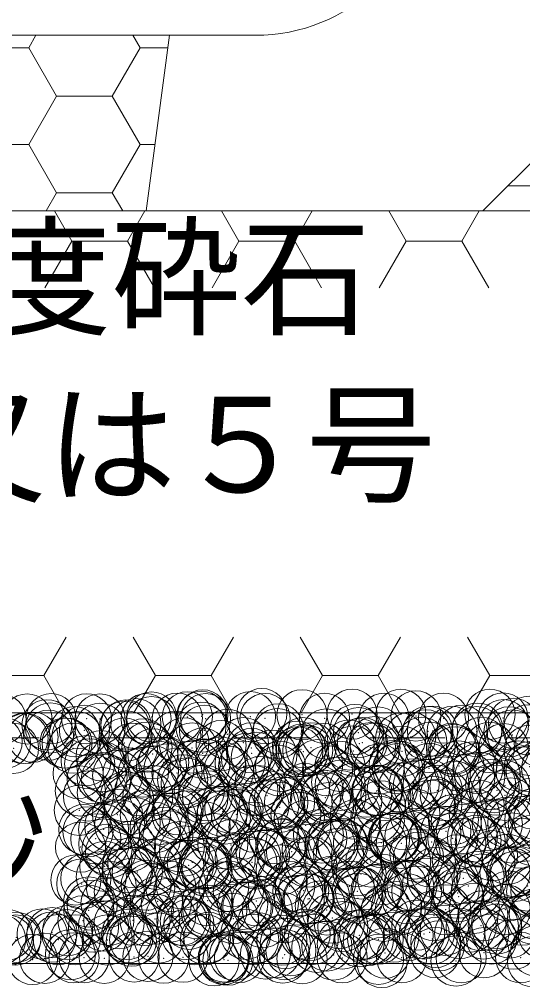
# Model space of a CAD drawing. Units: millimetres at full size; details may follow other scales. Extents: x 47228 to 87734, y -20408 to -2620.
# Drawn here: x 78888.9 to 79089.7, y -7476.9 to -7090.9 of the extents above; entities that cross this region are included whole.
import ezdxf
from ezdxf.enums import TextEntityAlignment as Align

# ---------------------------------------------------------------- set-up
doc = ezdxf.new("R2010")
doc.units = ezdxf.units.MM
doc.header["$LTSCALE"] = 40
doc.header["$PDMODE"] = 32
doc.header["$PDSIZE"] = 20
doc.linetypes.add('USER1', pattern=[1.35, 0.75, -0.6])
for name, color, linetype, lineweight in [('0_2', 7, 'Continuous', 5), ('本体', 2, 'Continuous', 13), ('ﾊｯﾁﾝｸﾞ', 7, 'Continuous', 5)]:
    doc.layers.add(name, color=color, linetype=linetype, lineweight=lineweight)
doc.styles.add('ＭＳ ゴシック', font='')
doc.styles.get('ＭＳ ゴシック').set_extended_font_data('MS Gothic')

msp = doc.modelspace()

# ---------------------------------------------------------------- linework, layer by layer
at = {"layer": '本体'}
for p, q in [((78764.56, -7097.29), (78983.04, -7097.29)), ((78948.8, -7097.29), (78939.47, -7167.29)), ((79073.8, -7167.29), (79117.2, -7123.89)), ((78673.8, -7167.29), (79073.8, -7167.29))]:
    msp.add_line(p, q, dxfattribs=at)
msp.add_arc((78983.04, -7027.29), 70, 270, 356.4237, dxfattribs=at)
at = {"layer": 'ﾊｯﾁﾝｸﾞ'}
for p, q in [((78892.69, -7102.3), (78895.58, -7097.29)), ((78937.14, -7102.3), (78934.26, -7097.29)), ((78870.47, -7102.3), (78892.69, -7102.3)), ((78903.81, -7121.54), (78892.69, -7102.3)), ((78926.03, -7121.54), (78937.14, -7102.3)), ((78937.14, -7102.3), (78948.13, -7102.3)), ((78892.69, -7140.79), (78903.81, -7121.54)), ((78903.81, -7121.54), (78926.03, -7121.54)), ((78937.14, -7140.79), (78926.03, -7121.54)), ((78870.47, -7140.79), (78892.69, -7140.79)), ((78903.81, -7160.04), (78892.69, -7140.79)), ((78926.03, -7160.04), (78937.14, -7140.79)), ((78937.14, -7140.79), (78943, -7140.79)), ((78899.62, -7167.29), (78903.81, -7160.04)), ((78903.81, -7160.04), (78926.03, -7160.04)), ((78930.22, -7167.29), (78926.03, -7160.04)), ((78909.86, -7179.29), (78902.94, -7167.29)), ((78932.09, -7179.29), (78939.01, -7167.29)), ((78976.54, -7179.29), (78969.61, -7167.29)), ((78998.76, -7179.29), (79005.69, -7167.29)), ((79043.21, -7179.29), (79036.29, -7167.29)), ((79065.44, -7179.29), (79072.36, -7167.29)), ((78899.13, -7197.87), (78909.86, -7179.29)), ((78909.86, -7179.29), (78932.09, -7179.29)), ((78942.82, -7197.87), (78932.09, -7179.29)), ((78965.81, -7197.87), (78976.54, -7179.29)), ((78976.54, -7179.29), (78998.76, -7179.29)), ((79009.49, -7197.87), (78998.76, -7179.29)), ((79032.48, -7197.87), (79043.21, -7179.29)), ((79043.21, -7179.29), (79065.44, -7179.29)), ((79076.17, -7197.87), (79065.44, -7179.29)), ((78898.75, -7352.51), (78907.63, -7337.12)), ((78943.2, -7352.51), (78934.31, -7337.12)), ((78965.42, -7352.51), (78974.31, -7337.12)), ((79009.87, -7352.51), (79000.99, -7337.12)), ((79032.1, -7352.51), (79040.98, -7337.12)), ((79076.55, -7352.51), (79067.66, -7337.12)), ((78876.52, -7352.51), (78898.75, -7352.51)), ((78907.28, -7367.29), (78898.75, -7352.51)), ((78934.67, -7367.29), (78943.2, -7352.51)), ((78943.2, -7352.51), (78965.43, -7352.51)), ((78973.96, -7367.29), (78965.42, -7352.51)), ((79001.34, -7367.29), (79009.87, -7352.51)), ((79009.88, -7352.51), (79032.1, -7352.51)), ((79040.63, -7367.29), (79032.1, -7352.51)), ((79068.02, -7367.29), (79076.55, -7352.51)), ((79076.55, -7352.51), (79098.77, -7352.51))]:
    msp.add_line(p, q, dxfattribs=at)
at = {"layer": 'ﾊｯﾁﾝｸﾞ', "linetype": 'USER1', "lineweight": 9}
msp.add_lwpolyline([(79083.8, -7157.29), (79328.8, -7157.29), (79328.8, -7377.29), (78418.8, -7377.29), (78418.8, -7157.29), (78663.8, -7157.29)], dxfattribs=at)
at = {"layer": 'ﾊｯﾁﾝｸﾞ', "lineweight": 20}
for points in [[(79318.8, -7167.29), (79318.8, -7367.29), (78428.8, -7367.29), (78428.8, -7167.29)], [(78428.8, -7367.29), (79318.8, -7367.29), (79318.8, -7467.29), (78428.8, -7467.29)]]:
    msp.add_lwpolyline(points, close=True, dxfattribs=at)
at = {"layer": 'ﾊｯﾁﾝｸﾞ'}
for p in [(78941.68, -7369.01), (78951.97, -7369.45), (78955.94, -7368.93), (78961.63, -7368.75), (78962.13, -7368.11), (78981.12, -7368.85), (78985.69, -7367.61), (79001.7, -7368.1), (79021.65, -7367.85), (79041.14, -7367.94), (79047.12, -7368.55), (79058.14, -7369.45), (79076.65, -7367.93), (79081.87, -7369.41), (78881.66, -7369.91), (78892.03, -7369.75), (78899.94, -7372.08), (78901.61, -7369.65), (78915.76, -7369.71), (78921.1, -7369.75), (78930.88, -7372.75), (78931.46, -7372.15), (78935.43, -7371.63), (78939.49, -7369.67), (78941.62, -7370.81), (78961.37, -7373.01), (78963.22, -7369.62), (78986.95, -7369.58), (79010.68, -7369.54), (79034.41, -7369.49), (79082.06, -7372.05), (79086.03, -7371.53), (79092.23, -7370.71), (78894.4, -7377.03), (78900.6, -7376.21), (78901.35, -7373.36), (78910.95, -7374.85), (78911.91, -7376.8), (78914.91, -7374.33), (78921.11, -7373.51), (78931.86, -7376.54), (78951.35, -7376.64), (78962.78, -7374.3), (78971.93, -7375.9), (78991.88, -7375.64), (78992.32, -7373.68), (79011.37, -7375.74), (79022.81, -7373.95), (79024.21, -7375.23), (79031.95, -7374.99), (79045.01, -7376.93), (79051.2, -7376.11), (79051.9, -7374.74), (79053.75, -7374.62), (79061.55, -7374.75), (79065.52, -7374.23), (79071.39, -7374.83), (79071.71, -7373.41), (79084.24, -7374.88), (79085.64, -7376.17), (79091.97, -7374.09), (78880.09, -7378.91), (78883.4, -7379.42), (78890.44, -7377.55), (78891.33, -7377.54), (78907.13, -7379.37), (78907.98, -7379.44), (78930.86, -7379.33), (78938.47, -7379.7), (78939.87, -7380.99), (78954.59, -7379.29), (78969.41, -7380.37), (78978.32, -7379.24), (78999.9, -7380.63), (79002.05, -7379.2), (79020.53, -7380.15), (79024.5, -7379.63), (79025.78, -7379.16), (79030.69, -7378.81), (79041.04, -7377.45), (79049.51, -7379.11), (79073.24, -7379.07), (79096.97, -7379.03), (78886.62, -7381.46), (78910.35, -7381.42), (78921.58, -7384.43), (78934.08, -7381.38), (78942.16, -7383.69), (78957.81, -7381.33), (78962.11, -7383.43), (78981.54, -7381.29), (78981.6, -7383.53), (78989.67, -7384.21), (79000.02, -7382.85), (79001.3, -7381.92), (79002.18, -7382.79), (79003.98, -7382.33), (79005.27, -7381.25), (79010.18, -7381.51), (79022.13, -7382.53), (79029, -7381.2), (79030.84, -7381.31), (79041.62, -7382.63), (79052.73, -7381.16), (79061.33, -7381.57), (79062.2, -7381.88), (79062.74, -7382.86), (79076.45, -7381.12), (79082.15, -7381.63), (79092.27, -7382.24), (78915.56, -7386.39), (78916.97, -7387.67), (78945.64, -7388.75), (78946.5, -7387.06), (78959, -7388.25), (78962.96, -7387.73), (78969.16, -7386.92), (78969.37, -7388.7), (78976.99, -7387.32), (78978.4, -7388.61), (78979.51, -7385.55), (78983.47, -7385.03), (78993.1, -7388.66), (79007.93, -7388), (79016.83, -7388.62), (79038.42, -7388.26), (79040.56, -7388.57), (79064.29, -7388.53), (79088.02, -7388.49), (79092.45, -7388.77), (78912.39, -7391.48), (78921.91, -7388.79), (78928.13, -7392.32), (78932.34, -7391.23), (78938.48, -7390.95), (78942.45, -7390.43), (78948.65, -7389.62), (78951.83, -7391.32), (78972.41, -7390.58), (78992.36, -7390.32), (79011.85, -7390.42), (79032.43, -7389.68), (79039.83, -7389.55), (79052.38, -7389.42), (79069.37, -7388.93), (79071.87, -7389.52), (79078.74, -7392.22), (79089.09, -7390.86), (79093.06, -7390.33), (79099.25, -7389.52), (78917.97, -7393.65), (78921.94, -7393.13), (78923.6, -7393.75), (78954.09, -7394.01), (78955.49, -7395.3), (78985.03, -7394.68), (79015.52, -7394.95), (79016.92, -7396.23), (79046.46, -7395.62), (79048.07, -7396.26), (79052.03, -7395.73), (79058.23, -7394.92), (79068.58, -7393.56), (79072.54, -7393.03), (79076.95, -7395.88), (79082.63, -7396.31), (78913.29, -7398.45), (78922.06, -7399.11), (78937.02, -7398.41), (78942.64, -7398.37), (78960.75, -7398.37), (78962.59, -7398.12), (78982.08, -7398.21), (78984.48, -7398.32), (79002.66, -7397.47), (79008.21, -7398.28), (79011.42, -7400.33), (79017.21, -7400.32), (79022.61, -7397.21), (79027.56, -7398.96), (79031.52, -7398.43), (79031.94, -7398.24), (79035.15, -7400.29), (79037.72, -7397.62), (79042.1, -7397.31), (79055.67, -7398.2), (79058.88, -7400.24), (79062.68, -7396.57), (79078.35, -7397.17), (79079.4, -7398.15), (79082.61, -7400.2), (78916.5, -7400.5), (78931.18, -7400.7), (78932.58, -7401.99), (78940.23, -7400.46), (78962.12, -7401.37), (78963.96, -7400.41), (78987.69, -7400.37), (78990.5, -7403.83), (78992.61, -7401.63), (78994.02, -7402.92), (78996.69, -7403.02), (79007.04, -7401.66), (79011.01, -7401.13), (79023.55, -7402.31), (79052.86, -7404.1), (79054.04, -7402.57), (79055.45, -7403.86), (79072.35, -7404.2), (79084.98, -7403.24), (79092.93, -7403.46), (78912.87, -7406.16), (78928.07, -7407.87), (78932.82, -7405.91), (78939.21, -7408.06), (78951.8, -7407.83), (78952.31, -7406), (78966.02, -7407.06), (78969.99, -7406.54), (78972.89, -7405.26), (78975.53, -7407.78), (78976.18, -7405.72), (78986.53, -7404.36), (78992.84, -7405.01), (78999.26, -7407.74), (79012.33, -7405.1), (79022.99, -7407.7), (79032.91, -7404.36), (79046.72, -7407.66), (79070.45, -7407.61), (79094.18, -7407.57), (78935.16, -7411.12), (78945.51, -7409.76), (78949.48, -7409.24), (78955.67, -7408.42), (78969.7, -7408.32), (78971.11, -7409.61), (79000.64, -7409), (79023.09, -7411.9), (79031.14, -7409.26), (79032.54, -7410.54), (79062.08, -7409.93), (79063.16, -7411.25), (79079.57, -7411.84), (79083.11, -7410.99), (79085.77, -7411.02), (79092.57, -7410.19), (79093.97, -7411.48), (79096.12, -7409.66), (78914.65, -7413.82), (78916.31, -7414.75), (78922.54, -7413.8), (78925, -7412.46), (78928.97, -7411.94), (78943.12, -7413.05), (78946.8, -7415.01), (78963.07, -7412.8), (78977.74, -7415.68), (78982.56, -7412.89), (79003.14, -7412.15), (79042.58, -7411.99), (79055.09, -7415.06), (79059.06, -7414.54), (79065.25, -7413.72), (79075.6, -7412.36), (78919.44, -7417.54), (78922.65, -7419.58), (78943.17, -7417.49), (78946.38, -7419.54), (78948.2, -7416.3), (78966.9, -7417.45), (78970.11, -7419.5), (78990.63, -7417.41), (78993.84, -7419.45), (79008.23, -7415.95), (79009.63, -7417.23), (79014.36, -7417.36), (79017.57, -7419.41), (79024.23, -7419.12), (79033.39, -7419.04), (79034.58, -7417.76), (79038.09, -7417.32), (79038.55, -7417.24), (79039.17, -7416.62), (79041.3, -7419.37), (79044.74, -7416.42), (79053.34, -7418.79), (79061.82, -7417.28), (79065.03, -7419.32), (79069.66, -7416.88), (79071.07, -7418.17), (79072.83, -7418.88), (79085.55, -7417.23), (79088.76, -7419.28), (79093.41, -7418.14), (78913.35, -7420.85), (78923.89, -7421.7), (78925.3, -7422.98), (78933.3, -7420.59), (78952.79, -7420.69), (78954.83, -7422.37), (78973.37, -7419.94), (78985.32, -7422.63), (78993.32, -7419.69), (78993.56, -7423.16), (78997.52, -7422.64), (79003.72, -7421.82), (79012.81, -7419.78), (79014.07, -7420.46), (79016.26, -7423.31), (79018.04, -7419.94), (78934.22, -7426.95), (78957.95, -7426.91), (78962.7, -7427.22), (78973.05, -7425.86), (78977.01, -7425.34), (78981.68, -7426.87), (78983.21, -7424.52), (78986.73, -7423.92), (79003.62, -7426.83), (79005.41, -7426.82), (79023.57, -7426.58), (79029.14, -7426.78), (79043.06, -7426.67), (79046.75, -7423.57), (79048.16, -7424.86), (79052.87, -7426.74), (79063.64, -7425.93), (79076.6, -7426.69), (79077.69, -7424.24), (79083.59, -7425.68), (78923.02, -7428.48), (78931.92, -7429.06), (78935.99, -7430.74), (78942.19, -7429.92), (78943.6, -7427.74), (78952.54, -7428.56), (78956.5, -7428.04), (78962.42, -7429.32), (78963.55, -7427.48), (78963.82, -7430.61), (78983.04, -7427.58), (78993.36, -7429.99), (79023.85, -7430.26), (79054.79, -7430.93), (79082.63, -7431.16), (79085.28, -7431.19), (79086.6, -7430.64), (79092.79, -7429.83), (78911.51, -7433.96), (78915.48, -7433.44), (78921.67, -7432.63), (78932.02, -7431.26), (78973.85, -7434.63), (78993.8, -7434.37), (79013.29, -7434.47), (79025.25, -7431.54), (79033.87, -7433.72), (79053.82, -7433.47), (79062.12, -7433.86), (79066.08, -7433.34), (79072.28, -7432.53), (79073.31, -7433.56), (79086.68, -7432.48), (79093.89, -7432.82), (78913.83, -7435.53), (78925.6, -7436.62), (78928.81, -7438.66), (78933.78, -7435.27), (78939.51, -7436.01), (78940.91, -7437.3), (78949.33, -7436.57), (78952.54, -7438.62), (78953.27, -7435.37), (78970.45, -7436.68), (78973.05, -7436.53), (78976.27, -7438.58), (78996.78, -7436.49), (79000, -7438.53), (79000.94, -7436.94), (79002.35, -7438.23), (79020.51, -7436.44), (79023.73, -7438.49), (79025.06, -7438.74), (79031.26, -7437.93), (79031.88, -7437.62), (79041.61, -7436.57), (79044.24, -7436.4), (79045.57, -7436.04), (79047.46, -7438.45), (79051.77, -7435.23), (79062.37, -7437.88), (79067.97, -7436.36), (79071.19, -7438.41), (79091.7, -7436.31), (79093.31, -7438.55), (79094.92, -7438.36), (78916.6, -7442.7), (78944.08, -7442.42), (78964.03, -7442.16), (78983.52, -7442.26), (79000.58, -7441.97), (79004.1, -7441.52), (79004.55, -7441.44), (79010.75, -7440.63), (79021.1, -7439.27), (79024.05, -7441.26), (79043.54, -7441.36), (79063.78, -7439.17), (79064.12, -7440.61), (79084.07, -7440.36), (78916.65, -7446.08), (78918.01, -7443.98), (78923.5, -7443.16), (78940.38, -7446.03), (78947.54, -7443.37), (78964.11, -7445.99), (78969.72, -7446.03), (78978.03, -7443.63), (78979.44, -7444.92), (78980.07, -7444.67), (78984.04, -7444.14), (78987.84, -7445.95), (78990.23, -7443.33), (79008.97, -7444.31), (79011.57, -7445.9), (79035.3, -7445.86), (79039.47, -7444.57), (79040.87, -7445.86), (79059.03, -7445.82), (79070.41, -7445.24), (79082.76, -7445.77), (78914.31, -7450.21), (78924.64, -7450.06), (78934.26, -7449.96), (78939.05, -7450.07), (78943.02, -7449.54), (78949.21, -7448.73), (78953.75, -7450.05), (78955.13, -7450.32), (78959.56, -7447.37), (78963.53, -7446.84), (78974.33, -7449.31), (78994.28, -7449.05), (79013.77, -7449.15), (79034.35, -7448.41), (79054.3, -7448.15), (79073.79, -7448.25), (79089.66, -7449.97), (79093.62, -7449.45), (79094.37, -7447.5), (78908.19, -7454.13), (78918.54, -7452.77), (78922.51, -7452.25), (78928.7, -7451.43), (78956.53, -7451.61), (78986.07, -7450.99), (79016.56, -7451.26), (79017.96, -7452.54), (79047.5, -7451.93), (79058.79, -7454.03), (79069.14, -7452.67), (79073.11, -7452.15), (79077.99, -7452.19), (79079.3, -7451.33), (79079.4, -7453.48), (78881.48, -7457.65), (78884.29, -7455.78), (78884.54, -7458), (78887.5, -7457.83), (78887.68, -7456.83), (78898.03, -7455.47), (78901.73, -7456.75), (78901.99, -7454.95), (78904.49, -7457.75), (78908.02, -7455.74), (78911.23, -7457.79), (78923.98, -7457.84), (78931.75, -7455.7), (78932.22, -7457.01), (78934.96, -7457.74), (78944.56, -7457.1), (78955.48, -7455.65), (78958.69, -7457.7), (78963.16, -7457.68), (78964.51, -7456.85), (78979.21, -7455.61), (78982.42, -7457.66), (78984, -7456.94), (78993.65, -7457.94), (79002.94, -7455.57), (79004.58, -7456.2), (79006.15, -7457.62), (79024.53, -7455.94), (79026.67, -7455.53), (79028.12, -7458.07), (79029.88, -7457.57), (79032.09, -7457.55), (79038.28, -7456.73), (79044.02, -7456.04), (79048.63, -7455.37), (79050.4, -7455.48), (79052.6, -7454.85), (79053.61, -7457.53), (79064.6, -7455.3), (79074.13, -7455.44), (79077.34, -7457.49), (79084.55, -7455.04), (79097.86, -7455.4), (78933.63, -7458.3), (78995.06, -7459.23), (79007.61, -7460.77), (79011.58, -7460.25), (79017.77, -7459.43), (79024.59, -7458.62), (79055.08, -7458.88), (79056.49, -7460.17), (79086.02, -7459.55), (78894.21, -7465.64), (78899.07, -7465.2), (78909.31, -7463.7), (78910.72, -7464.98), (78914.79, -7464.89), (78922.8, -7465.16), (78934.74, -7464.64), (78940.25, -7464.37), (78946.53, -7465.11), (78954.23, -7464.73), (78970.26, -7465.07), (78970.55, -7465.65), (78970.75, -7464.63), (78972.15, -7465.92), (78974.81, -7463.99), (78976.75, -7464.83), (78987.1, -7463.47), (78991.06, -7462.95), (78993.99, -7465.03), (78994.76, -7463.74), (78997.26, -7462.13), (79001.69, -7465.31), (79014.25, -7463.83), (79017.72, -7464.99), (79032.18, -7465.57), (79034.83, -7463.09), (79041.45, -7464.94), (79054.78, -7462.83), (79065.18, -7464.9), (79074.27, -7462.93), (79088.91, -7464.86), (79094.85, -7462.19), (78966.59, -7466.17), (79033.58, -7466.85), (79063.12, -7466.24), (79093.61, -7466.5)]:
    msp.add_point(p, dxfattribs=at)

# ---------------------------------------------------------------- texts
at = {"layer": '0_2', "style": 'ＭＳ ゴシック'}
msp.add_text('砂', height=37.98, dxfattribs=at).set_placement((78873.8, -7417.29), align=Align.MIDDLE_CENTER)
at = {"layer": 'ﾊｯﾁﾝｸﾞ', "style": 'ＭＳ ゴシック'}
for s, p in [('\u3000単粒度砕石', (78718.4, -7174.73)), ('（４号又は５号', (78692.5, -7241.39))]:
    msp.add_text(s, height=37.98, dxfattribs=at).set_placement(p, align=Align.TOP_LEFT)

doc.saveas('drawing.dxf')
